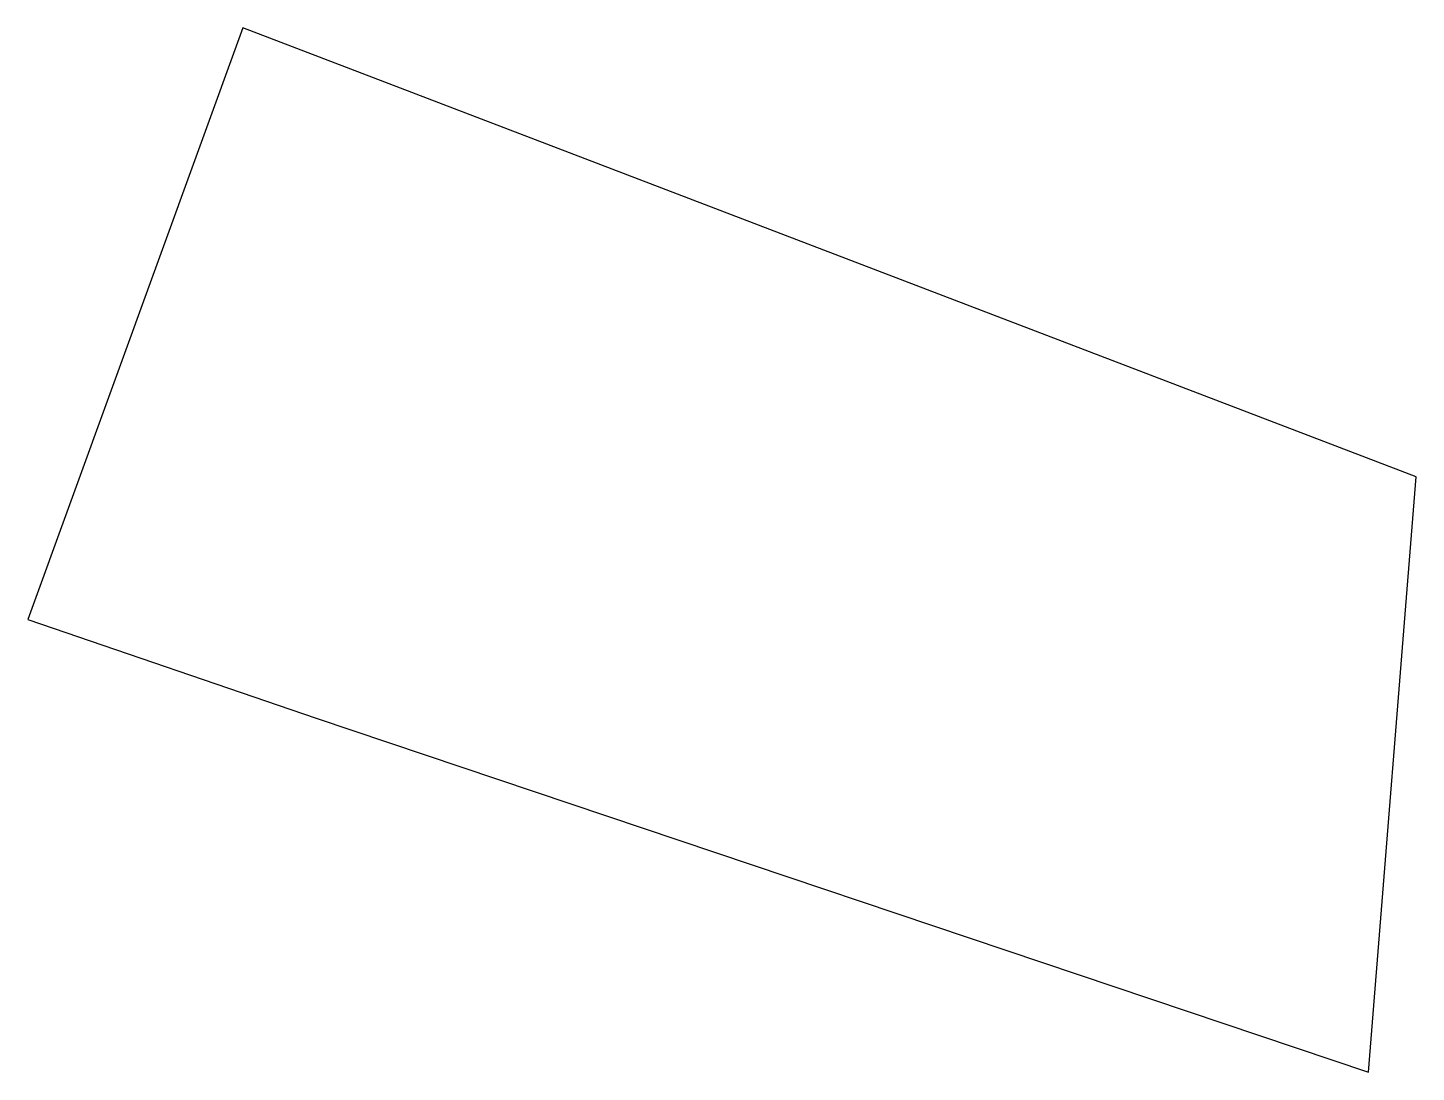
# Model space of a CAD drawing. Header units: inches. Extents: x 626172.5 to 626207.9, y 1342976.9 to 1343003.5.
import ezdxf

# ---------------------------------------------------------------- set-up
doc = ezdxf.new("R2010")
doc.units = ezdxf.units.IN
doc.header["$MEASUREMENT"] = 0

msp = doc.modelspace()

# ---------------------------------------------------------------- linework, layer by layer
msp.add_lwpolyline([(626172.5209, 1342988.4718), (626179.8649, 1342985.9568), (626206.6717, 1342976.9348), (626207.887, 1342992.1053), (626178.0018, 1343003.5455), (626172.5209, 1342988.4718)], close=True)

doc.saveas('drawing.dxf')
